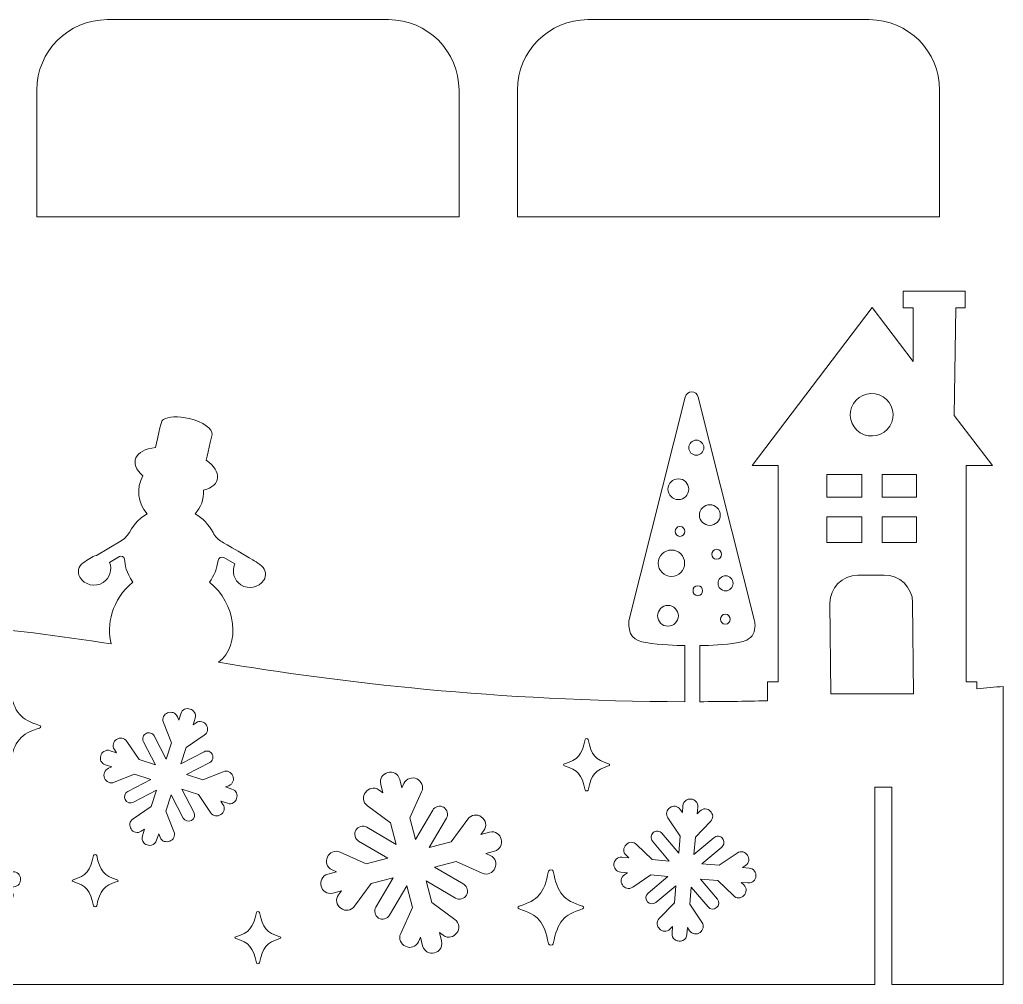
# Model space of a CAD drawing. Header units: inches. Extents: x 0 to 617, y -363 to -191.
# Drawn here: x 130.1 to 304.8, y -362.7 to -191.3 of the extents above; entities that cross this region are included whole.
import ezdxf

# ---------------------------------------------------------------- set-up
doc = ezdxf.new("R2010")
doc.units = ezdxf.units.IN
doc.header["$MEASUREMENT"] = 0
doc.layers.add('_U+0421_U+043B_U+043E_U+0439 1', color=7, linetype='Continuous')

# ---------------------------------------------------------------- blocks, each defined once
blk = doc.blocks.new('block 3')
at = {"layer": '_U+0421_U+043B_U+043E_U+0439 1', "color": 1, "lineweight": 5, "true_color": 0xff0000}
blk.add_open_spline([(208.11, -203.84), (208.11, -203.84), (208.11, -226.33), (208.11, -226.33), (208.11, -226.33), (133.11, -226.33), (133.11, -226.33), (133.11, -226.33), (133.11, -203.84), (133.11, -203.84), (133.11, -196.93), (138.71, -191.33), (145.62, -191.33), (145.62, -191.33), (195.61, -191.33), (195.61, -191.33), (202.51, -191.33), (208.11, -196.93), (208.11, -203.84)], degree=3, knots=[0, 0, 0, 0, 1, 1, 1, 2, 2, 2, 3, 3, 3, 4, 4, 4, 5, 5, 5, 6, 6, 6, 6], dxfattribs=at)
blk = doc.blocks.new('block 2')
at = {"layer": '_U+0421_U+043B_U+043E_U+0439 1'}
blk.add_blockref('block 3', (0, 0), dxfattribs=at)
blk = doc.blocks.new('block 5')
at = {"layer": '_U+0421_U+043B_U+043E_U+0439 1', "color": 1, "lineweight": 5, "true_color": 0xff0000}
blk.add_open_spline([(293.49, -203.84), (293.49, -203.84), (293.49, -226.33), (293.49, -226.33), (293.49, -226.33), (218.49, -226.33), (218.49, -226.33), (218.49, -226.33), (218.49, -203.84), (218.49, -203.84), (218.49, -196.93), (224.09, -191.33), (230.99, -191.33), (230.99, -191.33), (280.98, -191.33), (280.98, -191.33), (287.89, -191.33), (293.49, -196.93), (293.49, -203.84)], degree=3, knots=[0, 0, 0, 0, 1, 1, 1, 2, 2, 2, 3, 3, 3, 4, 4, 4, 5, 5, 5, 6, 6, 6, 6], dxfattribs=at)
blk = doc.blocks.new('block 4')
at = {"layer": '_U+0421_U+043B_U+043E_U+0439 1'}
blk.add_blockref('block 5', (0, 0), dxfattribs=at)
blk = doc.blocks.new('block 7')
at = {"layer": '_U+0421_U+043B_U+043E_U+0439 1', "color": 1, "lineweight": 5, "true_color": 0xff0000}
for points in [[(273.47, -272.13), (279.69, -272.13), (279.69, -276.12), (273.47, -276.12), (273.47, -272.13)], [(289.35, -276.12), (283.26, -276.12), (283.26, -272.13), (289.35, -272.13), (289.35, -276.12)], [(273.47, -279.64), (279.69, -279.64), (279.69, -284.19), (273.47, -284.19), (273.47, -279.64)], [(289.35, -284.19), (283.26, -284.19), (283.26, -279.64), (289.35, -279.64), (289.35, -284.19)]]:
    blk.add_lwpolyline(points, dxfattribs=at)
for points, knots in [([(300.12, -310.17), (300.12, -310.17), (300.12, -308.92), (300.12, -308.92), (300.12, -308.92), (298.2, -308.92), (298.2, -308.92), (298.2, -308.92), (298.2, -270.53), (298.2, -270.53), (298.2, -270.53), (302.85, -270.53), (302.85, -270.53), (302.85, -270.53), (296.07, -261.61), (296.07, -261.61), (296.07, -261.61), (296.37, -242.52), (296.37, -242.52), (296.37, -242.52), (298.05, -242.52), (298.05, -242.52), (298.05, -242.52), (298.05, -239.54), (298.05, -239.54), (298.05, -239.54), (287, -239.54), (287, -239.54), (287, -239.54), (287, -242.52), (287, -242.52), (287, -242.52), (288.81, -242.52), (288.81, -242.52), (288.81, -242.52), (288.81, -252.05), (288.81, -252.05), (288.81, -252.05), (281.52, -242.44), (281.52, -242.44), (281.52, -242.44), (260.18, -270.53), (260.18, -270.53), (260.18, -270.53), (264.83, -270.53), (264.83, -270.53), (264.83, -270.53), (264.83, -308.92), (264.83, -308.92), (264.83, -308.92), (262.91, -308.92), (262.91, -308.92), (262.91, -308.92), (262.91, -312.3), (262.91, -312.3), (258.81, -312.4), (254.8, -312.45), (250.88, -312.46), (250.88, -312.46), (250.88, -302.51), (250.88, -302.51), (252.95, -302.46), (255.07, -302.4), (257.7, -301.95), (258.37, -301.84), (259.43, -301.67), (260.16, -300.78), (260.83, -299.83), (260.72, -298.6), (260.6, -298.1), (260.6, -298.1), (250.6, -258.35), (250.6, -258.35), (250.32, -257.12), (248.58, -257.12), (248.31, -258.35), (248.31, -258.35), (238.3, -298.1), (238.3, -298.1), (238.03, -300.53), (239.26, -301.78), (241.32, -301.95), (244, -302.4), (246.63, -302.46), (248.25, -302.51), (248.25, -302.51), (248.25, -312.46), (248.25, -312.46), (214.48, -312.36), (187.16, -309.06), (165.4, -305.47), (169.46, -302.4), (168.5, -294.98), (163.77, -291.23), (164.58, -290.12), (165.12, -288.82), (165.31, -287.4), (165.37, -286.9), (165.91, -286.62), (166.34, -286.87), (166.34, -286.87), (168.28, -288), (168.28, -288), (167.69, -289.32), (168.12, -290.91), (169.38, -291.71), (170.72, -292.58), (172.51, -292.21), (173.42, -290.9), (173.97, -290.1), (173.79, -288.98), (173.04, -288.35), (172.61, -287.99), (172.17, -287.69), (171.73, -287.44), (171.73, -287.41), (166.04, -284.09), (166.04, -284.09), (165.36, -283.69), (164.78, -283.13), (164.42, -282.43), (163.69, -281.04), (162.59, -279.88), (161.25, -279.08), (162.25, -277.98), (162.82, -276.52), (162.74, -274.9), (165.9, -274.05), (166.08, -271.61), (163.18, -269.56), (163.19, -269.53), (164.27, -265.03), (164.24, -265.02), (164.43, -264.03), (162.62, -262.76), (160.16, -262.17), (158.21, -261.71), (156.42, -261.81), (155.63, -262.36), (155.12, -262.71), (155.29, -262.67), (154.17, -267.32), (150.52, -267.76), (149.36, -270.06), (151.96, -272.36), (150.74, -274.5), (151, -277.2), (152.71, -279.08), (149.62, -280.91), (149.97, -282.81), (148.07, -283.92), (148.07, -283.92), (143.71, -286.47), (143.71, -286.47), (142.95, -286.7), (142.12, -287.25), (141.33, -287.8), (140.53, -288.37), (140.23, -289.47), (140.73, -290.32), (141.6, -291.76), (143.48, -292.19), (144.89, -291.29), (146.1, -290.51), (146.55, -289), (146.05, -287.71), (146.05, -287.71), (147.77, -286.7), (147.77, -286.7), (148.15, -286.48), (148.63, -286.72), (148.67, -287.15), (148.79, -288.17), (148.95, -289.53), (150.17, -291.23), (150.18, -291.23), (150.18, -291.23), (150.18, -291.24), (146.41, -294.23), (145.42, -298.97), (146.34, -302.21), (136.89, -300.71), (127.91, -299.61), (119.39, -298.84), (119.39, -298.84), (119.39, -247.94), (119.39, -247.94), (119.39, -247.94), (121.64, -247.94), (121.64, -247.94), (121.64, -247.94), (121.64, -243.13), (121.64, -243.13), (121.64, -243.13), (119.17, -243.13), (119.17, -243.13), (119.17, -243.13), (119.17, -226.5), (119.17, -226.5), (119.05, -226.3), (108.06, -207.27), (107.95, -207.08), (107.83, -207.29), (96.85, -226.31), (96.73, -226.52), (96.73, -226.52), (96.73, -243.13), (96.73, -243.13), (96.73, -243.13), (94.26, -243.13), (94.26, -243.13), (94.26, -243.13), (94.26, -247.94), (94.26, -247.94), (94.26, -247.94), (96.51, -247.94), (96.51, -247.94), (96.51, -247.94), (96.51, -297.5), (96.51, -297.5), (84.56, -297.2), (73.73, -297.55), (64.02, -298.32), (64.02, -298.32), (64.02, -251.36), (64.02, -251.36), (65.48, -245.74), (62.61, -240.07), (57.42, -237.71), (59.17, -230.21), (53.36, -223.27), (45.76, -223.27), (38.15, -223.27), (32.35, -230.22), (34.11, -237.71), (28.91, -240.07), (27, -245.64), (28.2, -250.94), (28.2, -250.94), (28.2, -303.84), (28.2, -303.84), (23.94, -304.82), (19.39, -305.81), (16.12, -306.74), (16.12, -306.74), (16.12, -295.73), (16.12, -295.73), (18.19, -295.67), (20.31, -295.61), (22.94, -295.17), (23.61, -295.05), (24.67, -294.89), (25.4, -293.99), (26.07, -293.04), (25.96, -291.81), (25.84, -291.31), (25.84, -291.31), (15.84, -251.56), (15.84, -251.56), (15.56, -250.33), (13.83, -250.33), (13.55, -251.56), (13.55, -251.56), (3.54, -291.31), (3.54, -291.31), (3.49, -291.81), (3.37, -293.04), (4.1, -293.99), (4.83, -294.89), (5.89, -295.11), (6.56, -295.17), (9.24, -295.61), (11.87, -295.67), (13.49, -295.73), (13.49, -295.73), (13.49, -307.5), (13.49, -307.5), (5.86, -309.77), (1.38, -311.52), (0, -311.52), (0, -314.33), (0, -362.66), (0, -362.66), (0, -362.66), (19.81, -362.66), (19.81, -362.66), (19.81, -362.66), (19.81, -327.66), (19.81, -327.66), (19.81, -327.66), (22.81, -327.66), (22.81, -327.66), (22.81, -327.66), (22.81, -362.66), (22.81, -362.66), (22.81, -362.66), (281.99, -362.66), (281.99, -362.66), (281.99, -362.66), (281.99, -327.66), (281.99, -327.66), (281.99, -327.66), (284.99, -327.66), (284.99, -327.66), (284.99, -327.66), (284.99, -362.66), (284.99, -362.66), (284.99, -362.66), (304.8, -362.66), (304.8, -362.66), (304.8, -362.66), (304.8, -309.74), (304.8, -309.74), (303.23, -309.89), (301.67, -310.03), (300.12, -310.17)], [0, 0, 0, 0, 1, 1, 1, 2, 2, 2, 3, 3, 3, 4, 4, 4, 5, 5, 5, 6, 6, 6, 7, 7, 7, 8, 8, 8, 9, 9, 9, 10, 10, 10, 11, 11, 11, 12, 12, 12, 13, 13, 13, 14, 14, 14, 15, 15, 15, 16, 16, 16, 17, 17, 17, 18, 18, 18, 19, 19, 19, 20, 20, 20, 21, 21, 21, 22, 22, 22, 23, 23, 23, 24, 24, 24, 25, 25, 25, 26, 26, 26, 27, 27, 27, 28, 28, 28, 29, 29, 29, 30, 30, 30, 31, 31, 31, 32, 32, 32, 33, 33, 33, 34, 34, 34, 35, 35, 35, 36, 36, 36, 37, 37, 37, 38, 38, 38, 39, 39, 39, 40, 40, 40, 41, 41, 41, 42, 42, 42, 43, 43, 43, 44, 44, 44, 45, 45, 45, 46, 46, 46, 47, 47, 47, 48, 48, 48, 49, 49, 49, 50, 50, 50, 51, 51, 51, 52, 52, 52, 53, 53, 53, 54, 54, 54, 55, 55, 55, 56, 56, 56, 57, 57, 57, 58, 58, 58, 59, 59, 59, 60, 60, 60, 61, 61, 61, 62, 62, 62, 63, 63, 63, 64, 64, 64, 65, 65, 65, 66, 66, 66, 67, 67, 67, 68, 68, 68, 69, 69, 69, 70, 70, 70, 71, 71, 71, 72, 72, 72, 73, 73, 73, 74, 74, 74, 75, 75, 75, 76, 76, 76, 77, 77, 77, 78, 78, 78, 79, 79, 79, 80, 80, 80, 81, 81, 81, 82, 82, 82, 83, 83, 83, 84, 84, 84, 85, 85, 85, 86, 86, 86, 87, 87, 87, 88, 88, 88, 89, 89, 89, 90, 90, 90, 91, 91, 91, 92, 92, 92, 93, 93, 93, 94, 94, 94, 95, 95, 95, 96, 96, 96, 97, 97, 97, 98, 98, 98, 99, 99, 99, 100, 100, 100, 101, 101, 101, 102, 102, 102, 103, 103, 103, 104, 104, 104, 105, 105, 105, 105]), ([(278.18, -259.52), (279.29, -257.76), (281.64, -257.22), (283.43, -258.32), (285.22, -259.42), (285.76, -261.74), (284.65, -263.5), (283.53, -265.26), (281.18, -265.8), (279.39, -264.7), (277.61, -263.6), (277.06, -261.28), (278.18, -259.52)], [0, 0, 0, 0, 1, 1, 1, 2, 2, 2, 3, 3, 3, 4, 4, 4, 4]), ([(250.26, -266.01), (250.99, -266.01), (251.6, -266.63), (251.6, -267.35), (251.6, -268.08), (250.99, -268.69), (250.26, -268.69), (249.53, -268.69), (248.92, -268.08), (248.92, -267.35), (248.92, -266.63), (249.53, -266.01), (250.26, -266.01)], [0, 0, 0, 0, 1, 1, 1, 2, 2, 2, 3, 3, 3, 4, 4, 4, 4]), ([(247.07, -276.57), (246.07, -276.57), (245.23, -275.73), (245.23, -274.73), (245.23, -273.67), (246.07, -272.88), (247.07, -272.88), (248.08, -272.88), (248.92, -273.72), (248.92, -274.73), (248.92, -275.73), (248.08, -276.57), (247.07, -276.57)], [0, 0, 0, 0, 1, 1, 1, 2, 2, 2, 3, 3, 3, 4, 4, 4, 4]), ([(254.51, -279.32), (254.51, -280.32), (253.67, -281.16), (252.67, -281.16), (251.66, -281.16), (250.82, -280.32), (250.82, -279.32), (250.82, -278.31), (251.66, -277.47), (252.67, -277.47), (253.67, -277.47), (254.51, -278.31), (254.51, -279.32)], [0, 0, 0, 0, 1, 1, 1, 2, 2, 2, 3, 3, 3, 4, 4, 4, 4]), ([(247.36, -283.1), (246.22, -283.1), (246.22, -281.34), (247.36, -281.34), (248.49, -281.34), (248.49, -283.1), (247.36, -283.1)], [0, 0, 0, 0, 1, 1, 1, 2, 2, 2, 2]), ([(245.85, -290.22), (244.56, -290.22), (243.5, -289.15), (243.5, -287.87), (243.5, -286.58), (244.56, -285.52), (245.85, -285.52), (247.13, -285.52), (248.19, -286.58), (248.19, -287.87), (248.19, -289.15), (247.13, -290.22), (245.85, -290.22)], [0, 0, 0, 0, 1, 1, 1, 2, 2, 2, 3, 3, 3, 4, 4, 4, 4]), ([(253.88, -287.16), (252.74, -287.16), (252.75, -285.4), (253.88, -285.4), (255.02, -285.4), (255.02, -287.16), (253.88, -287.16)], [0, 0, 0, 0, 1, 1, 1, 2, 2, 2, 2]), ([(274.13, -311.05), (274.13, -311.05), (274, -294.98), (274, -294.98), (273.97, -292.25), (276.19, -290.02), (278.96, -290), (278.96, -290), (283.64, -289.96), (283.64, -289.96), (286.4, -289.93), (288.66, -292.13), (288.69, -294.86), (288.69, -294.86), (288.83, -311.05), (288.83, -311.05), (288.83, -311.05), (274.13, -311.05), (274.13, -311.05)], [0, 0, 0, 0, 1, 1, 1, 2, 2, 2, 3, 3, 3, 4, 4, 4, 5, 5, 5, 6, 6, 6, 6]), ([(256.8, -291.44), (256.8, -292.17), (256.19, -292.78), (255.46, -292.78), (254.73, -292.78), (254.12, -292.17), (254.12, -291.44), (254.12, -290.72), (254.73, -290.1), (255.46, -290.1), (256.19, -290.1), (256.8, -290.72), (256.8, -291.44)], [0, 0, 0, 0, 1, 1, 1, 2, 2, 2, 3, 3, 3, 4, 4, 4, 4]), ([(250.53, -293.63), (249.39, -293.63), (249.4, -291.86), (250.53, -291.86), (251.67, -291.86), (251.66, -293.63), (250.53, -293.63)], [0, 0, 0, 0, 1, 1, 1, 2, 2, 2, 2]), ([(245.23, -299.05), (244.22, -299.05), (243.38, -298.21), (243.38, -297.2), (243.38, -296.2), (244.22, -295.36), (245.23, -295.36), (246.24, -295.36), (247.07, -296.2), (247.07, -297.2), (247.07, -298.21), (246.24, -299.05), (245.23, -299.05)], [0, 0, 0, 0, 1, 1, 1, 2, 2, 2, 3, 3, 3, 4, 4, 4, 4]), ([(255.41, -298.69), (254.28, -298.69), (254.28, -296.92), (255.41, -296.92), (256.55, -296.92), (256.55, -298.69), (255.41, -298.69)], [0, 0, 0, 0, 1, 1, 1, 2, 2, 2, 2]), ([(133.59, -317.15), (130.21, -318.22), (129.16, -319.34), (128.35, -323.38), (128.29, -323.69), (127.59, -323.69), (127.53, -323.38), (126.72, -319.34), (125.68, -318.22), (122.29, -317.15), (121.98, -317.06), (121.98, -316.77), (122.29, -316.67), (125.68, -315.61), (126.72, -314.48), (127.53, -310.44), (127.59, -310.13), (128.29, -310.13), (128.35, -310.44), (129.16, -314.48), (130.21, -315.61), (133.59, -316.67), (133.9, -316.77), (133.9, -317.06), (133.59, -317.15)], [0, 0, 0, 0, 1, 1, 1, 2, 2, 2, 3, 3, 3, 4, 4, 4, 5, 5, 5, 6, 6, 6, 7, 7, 7, 8, 8, 8, 8]), ([(166.96, -330.51), (166.96, -330.51), (165.81, -330.15), (165.81, -330.15), (165.81, -330.15), (166.17, -330.69), (166.17, -330.69), (166.65, -331.4), (166.35, -332.14), (165.8, -332.51), (165.25, -332.88), (164.44, -332.88), (163.95, -332.16), (163.95, -332.16), (161.81, -328.93), (161.81, -328.93), (161.81, -328.93), (158.9, -328.01), (158.9, -328.01), (158.9, -328.01), (161.03, -332.11), (161.03, -332.11), (161.3, -332.63), (161.09, -333.3), (160.57, -333.58), (160.05, -333.84), (159.38, -333.64), (159.11, -333.12), (159.11, -333.12), (156.97, -329.02), (156.97, -329.02), (156.97, -329.02), (156.05, -331.93), (156.05, -331.93), (156.05, -331.93), (157.47, -335.53), (157.47, -335.53), (157.78, -336.33), (157.33, -336.98), (156.73, -337.23), (156.11, -337.47), (155.32, -337.31), (155, -336.52), (155, -336.52), (154.76, -335.91), (154.76, -335.91), (154.76, -335.91), (154.4, -337.05), (154.4, -337.05), (154.25, -337.52), (153.91, -337.84), (153.46, -337.94), (153.29, -337.98), (153.11, -337.98), (152.94, -337.95), (152.63, -337.9), (152.33, -337.75), (152.12, -337.52), (151.81, -337.18), (151.72, -336.72), (151.86, -336.26), (151.86, -336.26), (152.22, -335.11), (152.22, -335.11), (152.22, -335.11), (151.67, -335.47), (151.67, -335.47), (151.36, -335.68), (151, -335.74), (150.66, -335.66), (150.32, -335.58), (150.03, -335.36), (149.85, -335.06), (149.52, -334.51), (149.5, -333.71), (150.22, -333.25), (150.22, -333.25), (153.44, -331.1), (153.44, -331.1), (153.44, -331.1), (154.36, -328.2), (154.36, -328.2), (154.36, -328.2), (150.26, -330.33), (150.26, -330.33), (149.74, -330.6), (149.07, -330.39), (148.79, -329.86), (148.53, -329.34), (148.74, -328.68), (149.26, -328.4), (149.26, -328.4), (153.36, -326.27), (153.36, -326.27), (153.36, -326.27), (150.44, -325.35), (150.44, -325.35), (150.44, -325.35), (146.84, -326.76), (146.84, -326.76), (146.51, -326.91), (146.16, -326.91), (145.85, -326.77), (145.53, -326.64), (145.27, -326.35), (145.14, -326.02), (145, -325.71), (144.99, -325.34), (145.12, -325.02), (145.25, -324.69), (145.51, -324.44), (145.86, -324.29), (145.86, -324.29), (146.46, -324.05), (146.46, -324.05), (146.46, -324.05), (145.32, -323.69), (145.32, -323.69), (144.5, -323.43), (144.26, -322.67), (144.46, -322.05), (144.46, -322.05), (144.46, -322.05), (144.46, -322.05), (144.56, -321.73), (144.77, -321.45), (145.04, -321.28), (145.36, -321.08), (145.74, -321.03), (146.12, -321.16), (146.12, -321.16), (147.26, -321.52), (147.26, -321.52), (147.26, -321.52), (146.9, -320.97), (146.9, -320.97), (146.43, -320.27), (146.73, -319.52), (147.27, -319.16), (147.83, -318.79), (148.64, -318.79), (149.12, -319.51), (149.12, -319.51), (151.27, -322.74), (151.27, -322.74), (151.27, -322.74), (154.18, -323.65), (154.18, -323.65), (154.18, -323.65), (152.04, -319.56), (152.04, -319.56), (151.91, -319.3), (151.89, -319.01), (151.98, -318.73), (152.06, -318.45), (152.26, -318.22), (152.51, -318.09), (152.76, -317.96), (153.06, -317.94), (153.33, -318.03), (153.61, -318.11), (153.84, -318.3), (153.97, -318.55), (153.97, -318.55), (156.1, -322.65), (156.1, -322.65), (156.1, -322.65), (157.02, -319.74), (157.02, -319.74), (157.02, -319.74), (155.6, -316.13), (155.6, -316.13), (155.3, -315.34), (155.75, -314.68), (156.35, -314.44), (156.96, -314.2), (157.75, -314.36), (158.08, -315.15), (158.08, -315.15), (158.32, -315.76), (158.32, -315.76), (158.32, -315.76), (158.68, -314.61), (158.68, -314.61), (158.94, -313.79), (159.71, -313.57), (160.34, -313.76), (160.97, -313.96), (161.47, -314.59), (161.22, -315.41), (161.22, -315.41), (160.86, -316.55), (160.86, -316.55), (160.86, -316.55), (161.4, -316.19), (161.4, -316.19), (161.71, -315.99), (162.07, -315.93), (162.41, -316.01), (162.75, -316.09), (163.04, -316.3), (163.23, -316.6), (163.57, -317.17), (163.55, -317.98), (162.86, -318.42), (162.86, -318.42), (159.63, -320.57), (159.63, -320.57), (159.63, -320.57), (158.71, -323.48), (158.71, -323.48), (158.71, -323.48), (162.81, -321.34), (162.81, -321.34), (163.06, -321.21), (163.36, -321.19), (163.64, -321.27), (163.92, -321.36), (164.15, -321.55), (164.28, -321.8), (164.41, -322.05), (164.43, -322.35), (164.35, -322.63), (164.26, -322.91), (164.07, -323.14), (163.82, -323.27), (163.82, -323.27), (159.72, -325.4), (159.72, -325.4), (159.72, -325.4), (162.63, -326.32), (162.63, -326.32), (162.63, -326.32), (166.23, -324.9), (166.23, -324.9), (166.57, -324.77), (166.91, -324.76), (167.22, -324.89), (167.54, -325.03), (167.8, -325.31), (167.93, -325.65), (168.08, -325.96), (168.08, -326.33), (167.96, -326.65), (167.83, -326.98), (167.57, -327.23), (167.22, -327.38), (167.22, -327.38), (166.62, -327.61), (166.62, -327.61), (166.62, -327.61), (167.76, -327.97), (167.76, -327.97), (168.58, -328.24), (168.81, -329.01), (168.61, -329.64), (168.41, -330.27), (167.78, -330.77), (166.96, -330.51)], [0, 0, 0, 0, 1, 1, 1, 2, 2, 2, 3, 3, 3, 4, 4, 4, 5, 5, 5, 6, 6, 6, 7, 7, 7, 8, 8, 8, 9, 9, 9, 10, 10, 10, 11, 11, 11, 12, 12, 12, 13, 13, 13, 14, 14, 14, 15, 15, 15, 16, 16, 16, 17, 17, 17, 18, 18, 18, 19, 19, 19, 20, 20, 20, 21, 21, 21, 22, 22, 22, 23, 23, 23, 24, 24, 24, 25, 25, 25, 26, 26, 26, 27, 27, 27, 28, 28, 28, 29, 29, 29, 30, 30, 30, 31, 31, 31, 32, 32, 32, 33, 33, 33, 34, 34, 34, 35, 35, 35, 36, 36, 36, 37, 37, 37, 38, 38, 38, 39, 39, 39, 40, 40, 40, 41, 41, 41, 42, 42, 42, 43, 43, 43, 44, 44, 44, 45, 45, 45, 46, 46, 46, 47, 47, 47, 48, 48, 48, 49, 49, 49, 50, 50, 50, 51, 51, 51, 52, 52, 52, 53, 53, 53, 54, 54, 54, 55, 55, 55, 56, 56, 56, 57, 57, 57, 58, 58, 58, 59, 59, 59, 60, 60, 60, 61, 61, 61, 62, 62, 62, 63, 63, 63, 64, 64, 64, 65, 65, 65, 66, 66, 66, 67, 67, 67, 68, 68, 68, 69, 69, 69, 70, 70, 70, 71, 71, 71, 72, 72, 72, 73, 73, 73, 74, 74, 74, 75, 75, 75, 76, 76, 76, 77, 77, 77, 78, 78, 78, 79, 79, 79, 80, 80, 80, 81, 81, 81, 82, 82, 82, 83, 83, 83, 84, 84, 84, 85, 85, 85, 86, 86, 86, 86]), ([(234.69, -323.84), (232.35, -324.58), (231.62, -325.36), (231.06, -328.16), (231.02, -328.37), (230.53, -328.37), (230.49, -328.16), (229.93, -325.36), (229.21, -324.58), (226.86, -323.84), (226.64, -323.77), (226.64, -323.57), (226.86, -323.5), (229.21, -322.77), (229.93, -321.99), (230.49, -319.19), (230.53, -318.97), (231.02, -318.97), (231.06, -319.19), (231.62, -321.99), (232.35, -322.77), (234.69, -323.5), (234.91, -323.57), (234.91, -323.77), (234.69, -323.84)], [0, 0, 0, 0, 1, 1, 1, 2, 2, 2, 3, 3, 3, 4, 4, 4, 5, 5, 5, 6, 6, 6, 7, 7, 7, 8, 8, 8, 8]), ([(214.39, -339.01), (214.39, -339.01), (212.87, -339.4), (212.87, -339.4), (212.87, -339.4), (213.65, -339.75), (213.65, -339.75), (214.66, -340.21), (214.84, -341.24), (214.49, -342.02), (214.14, -342.81), (213.24, -343.38), (212.2, -342.91), (212.2, -342.91), (207.59, -340.83), (207.59, -340.83), (207.59, -340.83), (203.73, -341.82), (203.73, -341.82), (203.73, -341.82), (208.94, -344.88), (208.94, -344.88), (209.6, -345.27), (209.83, -346.16), (209.44, -346.83), (209.05, -347.49), (208.16, -347.72), (207.5, -347.33), (207.5, -347.33), (202.3, -344.27), (202.3, -344.27), (202.3, -344.27), (203.3, -348.13), (203.3, -348.13), (203.3, -348.13), (207.37, -351.14), (207.37, -351.14), (208.26, -351.81), (208.21, -352.85), (207.71, -353.53), (207.2, -354.23), (206.22, -354.59), (205.31, -353.95), (205.31, -353.95), (204.62, -353.44), (204.62, -353.44), (204.62, -353.44), (205.01, -354.96), (205.01, -354.96), (205.18, -355.57), (205.02, -356.16), (204.59, -356.58), (204.43, -356.75), (204.24, -356.87), (204.03, -356.96), (203.64, -357.12), (203.21, -357.16), (202.81, -357.05), (202.23, -356.89), (201.81, -356.45), (201.65, -355.83), (201.65, -355.83), (201.26, -354.31), (201.26, -354.31), (201.26, -354.31), (200.9, -355.09), (200.9, -355.09), (200.69, -355.53), (200.34, -355.85), (199.91, -356.01), (199.48, -356.15), (199.01, -356.11), (198.6, -355.9), (197.86, -355.52), (197.27, -354.64), (197.75, -353.64), (197.75, -353.64), (199.83, -349.03), (199.83, -349.03), (199.83, -349.03), (198.83, -345.18), (198.83, -345.18), (198.83, -345.18), (195.78, -350.38), (195.78, -350.38), (195.38, -351.04), (194.49, -351.27), (193.83, -350.88), (193.17, -350.49), (192.94, -349.6), (193.33, -348.94), (193.33, -348.94), (196.39, -343.74), (196.39, -343.74), (196.39, -343.74), (192.52, -344.74), (192.52, -344.74), (192.52, -344.74), (189.52, -348.79), (189.52, -348.79), (189.24, -349.19), (188.86, -349.43), (188.43, -349.5), (187.98, -349.57), (187.49, -349.43), (187.12, -349.15), (186.74, -348.9), (186.48, -348.5), (186.4, -348.06), (186.32, -347.61), (186.43, -347.15), (186.71, -346.75), (186.71, -346.75), (187.22, -346.06), (187.22, -346.06), (187.22, -346.06), (185.7, -346.45), (185.7, -346.45), (184.62, -346.73), (183.83, -346.05), (183.61, -345.23), (183.61, -345.23), (183.61, -345.23), (183.61, -345.23), (183.5, -344.8), (183.55, -344.35), (183.72, -343.98), (183.94, -343.53), (184.33, -343.22), (184.83, -343.09), (184.83, -343.09), (186.34, -342.7), (186.34, -342.7), (186.34, -342.7), (185.57, -342.35), (185.57, -342.35), (184.56, -341.89), (184.38, -340.86), (184.73, -340.08), (185.08, -339.28), (185.98, -338.72), (187.02, -339.19), (187.02, -339.19), (191.63, -341.27), (191.63, -341.27), (191.63, -341.27), (195.48, -340.27), (195.48, -340.27), (195.48, -340.27), (190.28, -337.21), (190.28, -337.21), (189.96, -337.02), (189.73, -336.72), (189.64, -336.35), (189.54, -335.97), (189.59, -335.59), (189.78, -335.27), (189.96, -334.96), (190.28, -334.72), (190.65, -334.62), (191.02, -334.53), (191.41, -334.58), (191.72, -334.77), (191.72, -334.77), (196.92, -337.82), (196.92, -337.82), (196.92, -337.82), (195.92, -333.96), (195.92, -333.96), (195.92, -333.96), (191.85, -330.95), (191.85, -330.95), (190.96, -330.29), (191, -329.24), (191.51, -328.56), (192.02, -327.87), (193, -327.5), (193.91, -328.15), (193.91, -328.15), (194.6, -328.66), (194.6, -328.66), (194.6, -328.66), (194.2, -327.14), (194.2, -327.14), (193.92, -326.05), (194.62, -325.26), (195.45, -325.05), (196.29, -324.83), (197.28, -325.18), (197.57, -326.27), (197.57, -326.27), (197.96, -327.78), (197.96, -327.78), (197.96, -327.78), (198.32, -327), (198.32, -327), (198.52, -326.57), (198.87, -326.24), (199.3, -326.1), (199.73, -325.95), (200.21, -325.98), (200.62, -326.19), (201.39, -326.59), (201.93, -327.49), (201.47, -328.45), (201.47, -328.45), (199.39, -333.07), (199.39, -333.07), (199.39, -333.07), (200.38, -336.93), (200.38, -336.93), (200.38, -336.93), (203.44, -331.72), (203.44, -331.72), (203.63, -331.41), (203.95, -331.17), (204.31, -331.07), (204.69, -330.98), (205.07, -331.03), (205.39, -331.22), (205.7, -331.41), (205.94, -331.72), (206.03, -332.09), (206.13, -332.46), (206.08, -332.84), (205.89, -333.16), (205.89, -333.16), (202.83, -338.36), (202.83, -338.36), (202.83, -338.36), (206.69, -337.36), (206.69, -337.36), (206.69, -337.36), (209.7, -333.3), (209.7, -333.3), (209.98, -332.91), (210.36, -332.67), (210.79, -332.6), (211.24, -332.54), (211.72, -332.66), (212.1, -332.94), (212.47, -333.2), (212.74, -333.59), (212.82, -334.04), (212.9, -334.49), (212.8, -334.95), (212.51, -335.35), (212.51, -335.35), (212.01, -336.03), (212.01, -336.03), (212.01, -336.03), (213.52, -335.64), (213.52, -335.64), (214.61, -335.36), (215.4, -336.06), (215.61, -336.9), (215.83, -337.73), (215.48, -338.72), (214.39, -339.01)], [0, 0, 0, 0, 1, 1, 1, 2, 2, 2, 3, 3, 3, 4, 4, 4, 5, 5, 5, 6, 6, 6, 7, 7, 7, 8, 8, 8, 9, 9, 9, 10, 10, 10, 11, 11, 11, 12, 12, 12, 13, 13, 13, 14, 14, 14, 15, 15, 15, 16, 16, 16, 17, 17, 17, 18, 18, 18, 19, 19, 19, 20, 20, 20, 21, 21, 21, 22, 22, 22, 23, 23, 23, 24, 24, 24, 25, 25, 25, 26, 26, 26, 27, 27, 27, 28, 28, 28, 29, 29, 29, 30, 30, 30, 31, 31, 31, 32, 32, 32, 33, 33, 33, 34, 34, 34, 35, 35, 35, 36, 36, 36, 37, 37, 37, 38, 38, 38, 39, 39, 39, 40, 40, 40, 41, 41, 41, 42, 42, 42, 43, 43, 43, 44, 44, 44, 45, 45, 45, 46, 46, 46, 47, 47, 47, 48, 48, 48, 49, 49, 49, 50, 50, 50, 51, 51, 51, 52, 52, 52, 53, 53, 53, 54, 54, 54, 55, 55, 55, 56, 56, 56, 57, 57, 57, 58, 58, 58, 59, 59, 59, 60, 60, 60, 61, 61, 61, 62, 62, 62, 63, 63, 63, 64, 64, 64, 65, 65, 65, 66, 66, 66, 67, 67, 67, 68, 68, 68, 69, 69, 69, 70, 70, 70, 71, 71, 71, 72, 72, 72, 73, 73, 73, 74, 74, 74, 75, 75, 75, 76, 76, 76, 77, 77, 77, 78, 78, 78, 79, 79, 79, 80, 80, 80, 81, 81, 81, 82, 82, 82, 83, 83, 83, 84, 84, 84, 85, 85, 85, 86, 86, 86, 86]), ([(260.85, -343.46), (260.8, -344.11), (260.29, -344.73), (259.44, -344.65), (259.44, -344.65), (258.24, -344.55), (258.24, -344.55), (258.24, -344.55), (258.71, -345.01), (258.71, -345.01), (258.98, -345.27), (259.12, -345.61), (259.12, -345.96), (259.11, -346.3), (258.96, -346.64), (258.71, -346.88), (258.47, -347.14), (258.12, -347.3), (257.77, -347.3), (257.43, -347.31), (257.12, -347.18), (256.85, -346.91), (256.85, -346.91), (254.07, -344.24), (254.07, -344.24), (254.07, -344.24), (251.02, -343.98), (251.02, -343.98), (251.02, -343.98), (254, -347.51), (254, -347.51), (254.38, -347.96), (254.32, -348.66), (253.87, -349.04), (253.42, -349.42), (252.72, -349.36), (252.34, -348.91), (252.34, -348.91), (249.36, -345.38), (249.36, -345.38), (249.36, -345.38), (249.1, -348.42), (249.1, -348.42), (249.1, -348.42), (251.27, -351.63), (251.27, -351.63), (251.76, -352.32), (251.43, -353.06), (250.92, -353.45), (250.64, -353.66), (250.29, -353.74), (249.94, -353.69), (249.6, -353.64), (249.29, -353.44), (249.08, -353.13), (249.08, -353.13), (248.71, -352.59), (248.71, -352.59), (248.71, -352.59), (248.6, -353.79), (248.6, -353.79), (248.56, -354.27), (248.3, -354.66), (247.89, -354.85), (247.6, -354.99), (247.27, -355.02), (246.96, -354.94), (246.79, -354.91), (246.63, -354.83), (246.48, -354.73), (246.1, -354.47), (245.91, -354.04), (245.96, -353.56), (245.96, -353.56), (246.06, -352.37), (246.06, -352.37), (246.06, -352.37), (245.6, -352.83), (245.6, -352.83), (245, -353.44), (244.21, -353.29), (243.74, -352.83), (243.27, -352.38), (243.11, -351.6), (243.69, -350.98), (243.69, -350.98), (246.37, -348.18), (246.37, -348.18), (246.37, -348.18), (246.63, -345.15), (246.63, -345.15), (246.63, -345.15), (243.1, -348.12), (243.1, -348.12), (242.65, -348.5), (241.95, -348.44), (241.57, -347.99), (241.19, -347.54), (241.25, -346.84), (241.7, -346.46), (241.7, -346.46), (245.23, -343.48), (245.23, -343.48), (245.23, -343.48), (242.19, -343.22), (242.19, -343.22), (242.19, -343.22), (238.98, -345.39), (238.98, -345.39), (238.26, -345.88), (237.51, -345.57), (237.14, -345.01), (236.77, -344.47), (236.78, -343.67), (237.49, -343.19), (237.49, -343.19), (238.02, -342.83), (238.02, -342.83), (238.02, -342.83), (236.83, -342.73), (236.83, -342.73), (235.97, -342.65), (235.58, -341.95), (235.63, -341.29), (235.69, -340.64), (236.2, -340), (237.05, -340.08), (237.05, -340.08), (238.25, -340.18), (238.25, -340.18), (238.25, -340.18), (237.78, -339.73), (237.78, -339.73), (237.51, -339.46), (237.37, -339.13), (237.37, -338.78), (237.38, -338.43), (237.53, -338.1), (237.78, -337.86), (238.03, -337.6), (238.37, -337.44), (238.72, -337.43), (239.06, -337.43), (239.37, -337.56), (239.63, -337.82), (239.63, -337.82), (242.43, -340.5), (242.43, -340.5), (242.43, -340.5), (245.47, -340.76), (245.47, -340.76), (245.47, -340.76), (242.49, -337.22), (242.49, -337.22), (242.31, -337.01), (242.22, -336.73), (242.25, -336.43), (242.27, -336.14), (242.41, -335.87), (242.62, -335.69), (242.84, -335.51), (243.12, -335.42), (243.41, -335.45), (243.7, -335.47), (243.97, -335.61), (244.15, -335.82), (244.15, -335.82), (247.13, -339.36), (247.13, -339.36), (247.13, -339.36), (247.39, -336.32), (247.39, -336.32), (247.39, -336.32), (245.22, -333.1), (245.22, -333.1), (244.75, -332.44), (245.04, -331.69), (245.57, -331.29), (245.85, -331.07), (246.21, -330.99), (246.56, -331.04), (246.9, -331.1), (247.2, -331.3), (247.41, -331.6), (247.41, -331.6), (247.78, -332.14), (247.78, -332.14), (247.78, -332.14), (247.88, -330.95), (247.88, -330.95), (247.96, -330.09), (248.66, -329.7), (249.32, -329.76), (249.98, -329.81), (250.61, -330.32), (250.54, -331.18), (250.54, -331.18), (250.43, -332.37), (250.43, -332.37), (250.43, -332.37), (250.88, -331.9), (250.88, -331.9), (251.48, -331.3), (252.28, -331.44), (252.75, -331.9), (253.22, -332.35), (253.39, -333.14), (252.8, -333.75), (252.8, -333.75), (250.12, -336.55), (250.12, -336.55), (250.12, -336.55), (249.85, -339.59), (249.85, -339.59), (249.85, -339.59), (253.39, -336.61), (253.39, -336.61), (253.6, -336.43), (253.89, -336.34), (254.18, -336.37), (254.47, -336.39), (254.74, -336.53), (254.92, -336.74), (255.1, -336.96), (255.19, -337.24), (255.16, -337.53), (255.14, -337.83), (255.01, -338.09), (254.79, -338.28), (254.79, -338.28), (251.26, -341.25), (251.26, -341.25), (251.26, -341.25), (254.3, -341.51), (254.3, -341.51), (254.3, -341.51), (257.51, -339.34), (257.51, -339.34), (258.23, -338.86), (258.98, -339.17), (259.35, -339.72), (259.71, -340.26), (259.71, -341.07), (259.01, -341.54), (259.01, -341.54), (258.47, -341.91), (258.47, -341.91), (258.47, -341.91), (259.66, -342.01), (259.66, -342.01), (260.05, -342.04), (260.39, -342.23), (260.61, -342.53), (260.79, -342.79), (260.88, -343.13), (260.85, -343.46), (260.85, -343.46), (260.85, -343.46), (260.85, -343.46)], [0, 0, 0, 0, 1, 1, 1, 2, 2, 2, 3, 3, 3, 4, 4, 4, 5, 5, 5, 6, 6, 6, 7, 7, 7, 8, 8, 8, 9, 9, 9, 10, 10, 10, 11, 11, 11, 12, 12, 12, 13, 13, 13, 14, 14, 14, 15, 15, 15, 16, 16, 16, 17, 17, 17, 18, 18, 18, 19, 19, 19, 20, 20, 20, 21, 21, 21, 22, 22, 22, 23, 23, 23, 24, 24, 24, 25, 25, 25, 26, 26, 26, 27, 27, 27, 28, 28, 28, 29, 29, 29, 30, 30, 30, 31, 31, 31, 32, 32, 32, 33, 33, 33, 34, 34, 34, 35, 35, 35, 36, 36, 36, 37, 37, 37, 38, 38, 38, 39, 39, 39, 40, 40, 40, 41, 41, 41, 42, 42, 42, 43, 43, 43, 44, 44, 44, 45, 45, 45, 46, 46, 46, 47, 47, 47, 48, 48, 48, 49, 49, 49, 50, 50, 50, 51, 51, 51, 52, 52, 52, 53, 53, 53, 54, 54, 54, 55, 55, 55, 56, 56, 56, 57, 57, 57, 58, 58, 58, 59, 59, 59, 60, 60, 60, 61, 61, 61, 62, 62, 62, 63, 63, 63, 64, 64, 64, 65, 65, 65, 66, 66, 66, 67, 67, 67, 68, 68, 68, 69, 69, 69, 70, 70, 70, 71, 71, 71, 72, 72, 72, 73, 73, 73, 74, 74, 74, 75, 75, 75, 76, 76, 76, 77, 77, 77, 78, 78, 78, 79, 79, 79, 80, 80, 80, 81, 81, 81, 82, 82, 82, 83, 83, 83, 84, 84, 84, 85, 85, 85, 86, 86, 86, 86]), ([(129.01, -345.34), (129.01, -345.34), (127.81, -345.42), (127.81, -345.42), (127.81, -345.42), (128.34, -345.8), (128.34, -345.8), (129.04, -346.29), (129.03, -347.08), (128.65, -347.62), (128.27, -348.17), (127.52, -348.46), (126.8, -347.97), (126.8, -347.97), (123.63, -345.74), (123.63, -345.74), (123.63, -345.74), (120.59, -345.94), (120.59, -345.94), (120.59, -345.94), (124.06, -348.98), (124.06, -348.98), (124.51, -349.37), (124.55, -350.07), (124.16, -350.52), (123.78, -350.95), (123.07, -351), (122.63, -350.62), (122.63, -350.62), (119.16, -347.57), (119.16, -347.57), (119.16, -347.57), (119.36, -350.62), (119.36, -350.62), (119.36, -350.62), (121.99, -353.47), (121.99, -353.47), (122.56, -354.09), (122.38, -354.87), (121.91, -355.31), (121.42, -355.76), (120.63, -355.9), (120.04, -355.28), (120.04, -355.28), (119.6, -354.8), (119.6, -354.8), (119.6, -354.8), (119.67, -356), (119.67, -356), (119.7, -356.48), (119.51, -356.91), (119.13, -357.16), (118.98, -357.26), (118.82, -357.33), (118.64, -357.36), (118.34, -357.43), (118, -357.4), (117.72, -357.25), (117.31, -357.05), (117.06, -356.66), (117.02, -356.18), (117.02, -356.18), (116.94, -354.98), (116.94, -354.98), (116.94, -354.98), (116.56, -355.51), (116.56, -355.51), (116.34, -355.81), (116.03, -356), (115.68, -356.06), (115.34, -356.1), (114.99, -356.01), (114.72, -355.79), (114.21, -355.4), (113.9, -354.65), (114.4, -353.97), (114.4, -353.97), (116.62, -350.8), (116.62, -350.8), (116.62, -350.8), (116.42, -347.75), (116.42, -347.75), (116.42, -347.75), (113.38, -351.23), (113.38, -351.23), (112.99, -351.67), (112.29, -351.72), (111.84, -351.33), (111.41, -350.94), (111.36, -350.24), (111.75, -349.8), (111.75, -349.8), (114.79, -346.32), (114.79, -346.32), (114.79, -346.32), (111.74, -346.52), (111.74, -346.52), (111.74, -346.52), (108.9, -349.15), (108.9, -349.15), (108.64, -349.4), (108.32, -349.53), (107.98, -349.52), (107.63, -349.5), (107.29, -349.34), (107.05, -349.07), (106.8, -348.83), (106.66, -348.49), (106.66, -348.15), (106.66, -347.8), (106.81, -347.46), (107.09, -347.2), (107.09, -347.2), (107.57, -346.76), (107.57, -346.76), (107.57, -346.76), (106.37, -346.84), (106.37, -346.84), (105.51, -346.9), (105.01, -346.27), (104.97, -345.62), (104.97, -345.62), (104.97, -345.62), (104.97, -345.62), (104.95, -345.28), (105.05, -344.95), (105.23, -344.69), (105.46, -344.39), (105.8, -344.21), (106.19, -344.19), (106.19, -344.19), (107.39, -344.11), (107.39, -344.11), (107.39, -344.11), (106.86, -343.73), (106.86, -343.73), (106.16, -343.25), (106.17, -342.44), (106.55, -341.91), (106.93, -341.36), (107.69, -341.07), (108.39, -341.56), (108.39, -341.56), (111.56, -343.79), (111.56, -343.79), (111.56, -343.79), (114.61, -343.59), (114.61, -343.59), (114.61, -343.59), (111.14, -340.55), (111.14, -340.55), (110.92, -340.36), (110.79, -340.09), (110.77, -339.8), (110.75, -339.51), (110.85, -339.22), (111.03, -339.01), (111.22, -338.8), (111.49, -338.67), (111.78, -338.65), (112.07, -338.63), (112.36, -338.73), (112.57, -338.91), (112.57, -338.91), (116.04, -341.95), (116.04, -341.95), (116.04, -341.95), (115.84, -338.91), (115.84, -338.91), (115.84, -338.91), (113.21, -336.06), (113.21, -336.06), (112.63, -335.44), (112.82, -334.66), (113.29, -334.21), (113.77, -333.77), (114.57, -333.63), (115.16, -334.25), (115.16, -334.25), (115.6, -334.73), (115.6, -334.73), (115.6, -334.73), (115.52, -333.53), (115.52, -333.53), (115.47, -332.67), (116.11, -332.18), (116.76, -332.14), (117.42, -332.09), (118.12, -332.5), (118.18, -333.35), (118.18, -333.35), (118.26, -334.55), (118.26, -334.55), (118.26, -334.55), (118.64, -334.02), (118.64, -334.02), (118.85, -333.72), (119.16, -333.52), (119.5, -333.48), (119.85, -333.43), (120.2, -333.52), (120.48, -333.74), (121.01, -334.14), (121.28, -334.9), (120.81, -335.56), (120.81, -335.56), (118.57, -338.73), (118.57, -338.73), (118.57, -338.73), (118.77, -341.77), (118.77, -341.77), (118.77, -341.77), (121.82, -338.3), (121.82, -338.3), (122, -338.09), (122.28, -337.96), (122.57, -337.94), (122.86, -337.92), (123.14, -338.01), (123.35, -338.2), (123.56, -338.38), (123.69, -338.66), (123.71, -338.95), (123.73, -339.24), (123.64, -339.52), (123.45, -339.73), (123.45, -339.73), (120.41, -343.21), (120.41, -343.21), (120.41, -343.21), (123.45, -343.01), (123.45, -343.01), (123.45, -343.01), (126.29, -340.38), (126.29, -340.38), (126.56, -340.13), (126.88, -340), (127.22, -340.01), (127.56, -340.02), (127.91, -340.19), (128.15, -340.46), (128.4, -340.7), (128.54, -341.04), (128.54, -341.38), (128.53, -341.73), (128.39, -342.06), (128.11, -342.33), (128.11, -342.33), (127.64, -342.77), (127.64, -342.77), (127.64, -342.77), (128.83, -342.69), (128.83, -342.69), (129.69, -342.63), (130.19, -343.27), (130.23, -343.93), (130.27, -344.59), (129.86, -345.28), (129.01, -345.34)], [0, 0, 0, 0, 1, 1, 1, 2, 2, 2, 3, 3, 3, 4, 4, 4, 5, 5, 5, 6, 6, 6, 7, 7, 7, 8, 8, 8, 9, 9, 9, 10, 10, 10, 11, 11, 11, 12, 12, 12, 13, 13, 13, 14, 14, 14, 15, 15, 15, 16, 16, 16, 17, 17, 17, 18, 18, 18, 19, 19, 19, 20, 20, 20, 21, 21, 21, 22, 22, 22, 23, 23, 23, 24, 24, 24, 25, 25, 25, 26, 26, 26, 27, 27, 27, 28, 28, 28, 29, 29, 29, 30, 30, 30, 31, 31, 31, 32, 32, 32, 33, 33, 33, 34, 34, 34, 35, 35, 35, 36, 36, 36, 37, 37, 37, 38, 38, 38, 39, 39, 39, 40, 40, 40, 41, 41, 41, 42, 42, 42, 43, 43, 43, 44, 44, 44, 45, 45, 45, 46, 46, 46, 47, 47, 47, 48, 48, 48, 49, 49, 49, 50, 50, 50, 51, 51, 51, 52, 52, 52, 53, 53, 53, 54, 54, 54, 55, 55, 55, 56, 56, 56, 57, 57, 57, 58, 58, 58, 59, 59, 59, 60, 60, 60, 61, 61, 61, 62, 62, 62, 63, 63, 63, 64, 64, 64, 65, 65, 65, 66, 66, 66, 67, 67, 67, 68, 68, 68, 69, 69, 69, 70, 70, 70, 71, 71, 71, 72, 72, 72, 73, 73, 73, 74, 74, 74, 75, 75, 75, 76, 76, 76, 77, 77, 77, 78, 78, 78, 79, 79, 79, 80, 80, 80, 81, 81, 81, 82, 82, 82, 83, 83, 83, 84, 84, 84, 85, 85, 85, 86, 86, 86, 86]), ([(147.38, -344.42), (145.03, -345.16), (144.3, -345.93), (143.75, -348.73), (143.7, -348.95), (143.22, -348.95), (143.18, -348.73), (142.62, -345.93), (141.89, -345.16), (139.55, -344.42), (139.33, -344.35), (139.33, -344.15), (139.55, -344.09), (141.89, -343.34), (142.62, -342.57), (143.18, -339.77), (143.22, -339.55), (143.7, -339.55), (143.75, -339.77), (144.3, -342.57), (145.03, -343.34), (147.38, -344.09), (147.6, -344.15), (147.6, -344.35), (147.38, -344.42)], [0, 0, 0, 0, 1, 1, 1, 2, 2, 2, 3, 3, 3, 4, 4, 4, 5, 5, 5, 6, 6, 6, 7, 7, 7, 8, 8, 8, 8]), ([(230.07, -349.26), (226.69, -350.32), (225.64, -351.44), (224.84, -355.48), (224.77, -355.8), (224.08, -355.8), (224.01, -355.48), (223.21, -351.44), (222.16, -350.32), (218.78, -349.26), (218.46, -349.16), (218.46, -348.87), (218.78, -348.77), (222.16, -347.71), (223.21, -346.59), (224.01, -342.55), (224.08, -342.23), (224.77, -342.23), (224.84, -342.55), (225.64, -346.59), (226.69, -347.71), (230.07, -348.77), (230.39, -348.87), (230.39, -349.16), (230.07, -349.26)], [0, 0, 0, 0, 1, 1, 1, 2, 2, 2, 3, 3, 3, 4, 4, 4, 5, 5, 5, 6, 6, 6, 7, 7, 7, 8, 8, 8, 8]), ([(176.3, -354.53), (173.96, -355.27), (173.23, -356.05), (172.67, -358.85), (172.63, -359.06), (172.15, -359.06), (172.11, -358.85), (171.55, -356.05), (170.82, -355.27), (168.48, -354.53), (168.26, -354.46), (168.26, -354.27), (168.48, -354.2), (170.82, -353.46), (171.55, -352.68), (172.11, -349.88), (172.15, -349.67), (172.63, -349.67), (172.67, -349.88), (173.23, -352.68), (173.96, -353.46), (176.3, -354.2), (176.52, -354.27), (176.52, -354.46), (176.3, -354.53)], [0, 0, 0, 0, 1, 1, 1, 2, 2, 2, 3, 3, 3, 4, 4, 4, 5, 5, 5, 6, 6, 6, 7, 7, 7, 8, 8, 8, 8])]:
    blk.add_open_spline(points, degree=3, knots=knots, dxfattribs=at)
blk = doc.blocks.new('block 6')
at = {"layer": '_U+0421_U+043B_U+043E_U+0439 1'}
blk.add_blockref('block 7', (0, 0), dxfattribs=at)

msp = doc.modelspace()

# ---------------------------------------------------------------- block references
at = {"layer": '_U+0421_U+043B_U+043E_U+0439 1'}
for name in ['block 2', 'block 4', 'block 6']:
    msp.add_blockref(name, (0, 0), dxfattribs=at)

doc.saveas('drawing.dxf')
